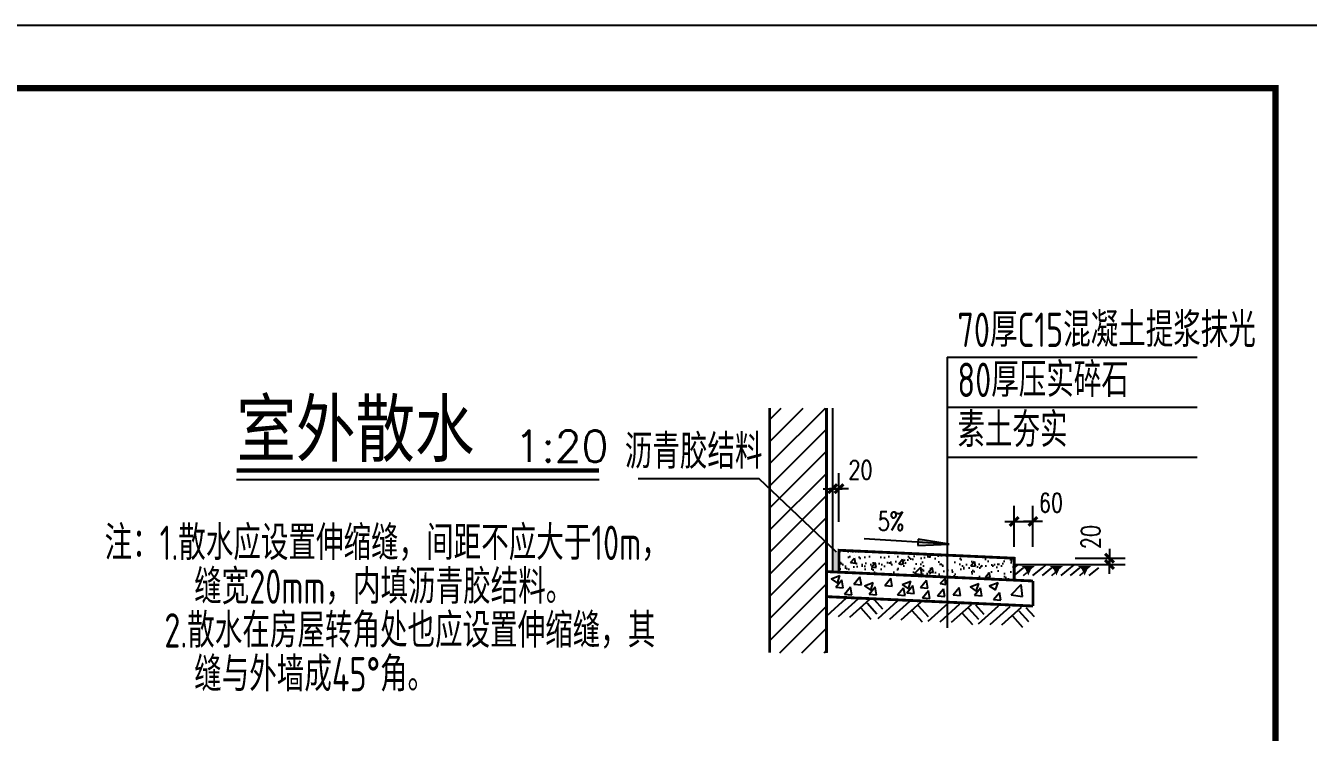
# Model space of a CAD drawing. Extents: x -105837 to 547563, y 466041 to 508041.
# Drawn here: x 467191 to 487688, y 496742 to 508041 of the extents above; entities that cross this region are included whole.
import ezdxf

# ---------------------------------------------------------------- set-up
doc = ezdxf.new("R2010")
doc.units = 0
doc.header["$LTSCALE"] = 1000
doc.header["$MEASUREMENT"] = 0
doc.layers.get('0').update_dxf_attribs({"linetype": 'CONTINUOUS'})
for name, color, linetype in [('DIM_SYMB', 3, 'CONTINUOUS'), ('PUB_HATCH', 8, 'CONTINUOUS'), ('PUB_TITLE', 4, 'CONTINUOUS'), ('TEXT', 7, 'CONTINUOUS'), ('标注', 3, 'CONTINUOUS')]:
    doc.layers.add(name, color=color, linetype=linetype)
doc.styles.add('1', font='ros1.shx', dxfattribs={"width": 0.7, "bigfont": 'hztxt.shx'})
doc.styles.add('DIM_FONT', font='SIMPLEX.shx', dxfattribs={"width": 0.75})
doc.styles.get("Standard").update_dxf_attribs({"font": 'txt.shx', "bigfont": 'hzdx.shx'})

# ---------------------------------------------------------------- blocks, each defined once
blk = doc.blocks.new('_DIMX')
blk.add_line((-150, 0), (150, 0))
at = {"const_width": 50}
blk.add_lwpolyline([(-70, -70), (70, 70)], dxfattribs=at)
blk = doc.blocks.new('$LinePat$自然土壤')
at = {"color": 0}
for p, q in [((0, -90), (71, -19)), ((0, -300), (211, -89)), ((210, -300), (286, -224)), ((420, -300), (630, -90))]:
    blk.add_line(p, q, dxfattribs=at)
for points in [[(0, 0), (630, 0), (168, -45), (462, -45)], [(168, -45), (462, -45), (252, -132), (378, -132)], [(252, -132), (378, -132), (315, -300)]]:
    blk.add_solid(points, dxfattribs=at)

msp = doc.modelspace()

# ---------------------------------------------------------------- hatches: boundary and pattern name
at = {"ltscale": 0.2}
msp.add_hatch(color=7, dxfattribs=at).paths.add_polyline_path([(481445.54834, 499730.84303), (481947.74119, 499748.23085), (481452.04962, 499830.63147)])
msp.add_hatch(color=7).paths.add_polyline_path([(480187.3315, 499640.88963), (480087.3315, 499640.88963), (480087.3315, 499307.37636), (480187.3315, 499302.8309)])
at = {"layer": '标注', "linetype": 'Continuous'}
h = msp.add_hatch(dxfattribs=at)
h.set_pattern_fill('ANSI31', color=8, scale=2000, style=0)
h.set_pattern_definition([(45, (496911.18, 720392.6), (-176.7767, 176.7767), [])])
h.paths.add_polyline_path([(479987.3315, 501925.78436), (479088.58426, 501925.78436), (479088.58426, 498015.64916), (479987.3315, 498015.64916)])
h = msp.add_hatch(dxfattribs=at)
h.set_pattern_fill('AR-SAND', color=8, scale=100, style=0)
h.set_pattern_definition([(37.5, (-631506658, -107281320.13), (-6.29933581, 192.6823769), [0, -152, 0, -170, 0, -162.5]), (7.5, (-631506658, -107281320.13), (176.97767053, 282.21460652), [0, -82, 0, -137, 0, -52.5]), (327.5, (-631506781, -107281320.13), (311.414186175, 0.565905354), [0, -50, 0, -180, 0, -235]), (317.5, (-631506781, -107281320.13), (300.61266046, 87.76755649), [0, -25, 0, -118, 0, -135])])
h.paths.add_polyline_path([(480187.3315, 499653.19229), (480187.3315, 499302.8309), (482987.3315, 499175.55817), (482987.3315, 499525.91956)])

# ---------------------------------------------------------------- linework, layer by layer
at = {"color": 7, "ltscale": 0.2}
for p, q in [((481916.32399, 502741.92639, 0), (481916.32399, 498415.24608, 0)), ((481916.32399, 502741.92639, 0), (485909.28243, 502741.92639, 0)), ((479987.3315, 501925.78436, 0), (479987.3315, 498015.64916, 0)), ((480087.3315, 499307.37636, 0), (480087.3315, 501925.78436, 0)), ((481916.32399, 501941.92639, 0), (485909.28243, 501941.92639, 0)), ((481916.32399, 501141.92639, 0), (485909.28243, 501141.92639, 0)), ((478910.88051, 500796.11823, 0), (476980.89948, 500796.11823, 0)), ((480149.55555, 499622.99578, 0), (478910.88051, 500796.11823, 0)), ((480087.3315, 500109.81109, 0), (480087.3315, 500887.896, 0)), ((480187.3315, 500109.81109, 0), (480187.3315, 500887.896, 0)), ((480086.3315, 500637.896, 0), (480085.3315, 500637.896, 0)), ((480087.3315, 500637.896, 0), (480187.3315, 500637.896, 0)), ((480188.3315, 500637.896, 0), (480189.3315, 500637.896, 0)), ((482987.3315, 499708.83542, 0), (482987.3315, 500363.10635, 0)), ((483287.3315, 499708.83542, 0), (483287.3315, 500363.10635, 0)), ((482986.3315, 500113.10635, 0), (482985.3315, 500113.10635, 0)), ((482987.3315, 500113.10635, 0), (483287.3315, 500113.10635, 0)), ((483288.3315, 500113.10635, 0), (483289.3315, 500113.10635, 0)), ((481947.74119, 499748.23085, 0), (480587.60368, 499836.84467, 0)), ((481452.04962, 499830.63147, 0), (481445.54834, 499730.84303, 0)), ((481445.54834, 499730.84303, 0), (481947.74119, 499748.23085, 0)), ((481947.74119, 499748.23085, 0), (481452.04962, 499830.63147, 0)), ((483961.40576, 499525.91956, 0), (484760.35684, 499525.91956, 0)), ((484510.35684, 499526.91956, 0), (484510.35684, 499527.91956, 0)), ((484510.35684, 499425.91956, 0), (484510.35684, 499525.91956, 0)), ((482987.3315, 499425.91956, 0), (484760.35684, 499425.91956, 0)), ((483961.40576, 499425.91956, 0), (484760.35684, 499425.91956, 0)), ((484510.35684, 499424.91956, 0), (484510.35684, 499423.91956, 0))]:
    msp.add_line(p, q, dxfattribs=at)
at = {"color": 7}
for p, q in [((480440.12443, 499567.47316, 0), (480440.12443, 499567.47316, 0)), ((480493.1048, 499610.20114, 0), (480493.1048, 499610.20114, 0)), ((480758.05601, 499609.32965, 0), (480758.05601, 499609.32965, 0)), ((481730.6252, 499536.01451, 0), (481730.6252, 499536.01451, 0)), ((480418.93921, 499351.37315, 0), (480418.93921, 499351.37315, 0)), ((480476.15633, 499444.40707, 0), (480476.15633, 499444.40707, 0)), ((481078.56055, 499446.59306, 0), (481078.56055, 499446.59306, 0)), ((482024.94782, 499319.20112, 0), (482024.94782, 499319.20112, 0)), ((482505.93738, 499382.5246, 0), (482505.93738, 499382.5246, 0)), ((482987.3315, 499425.91956, 0), (484337.49486, 499425.91956, 0)), ((480810.48029, 499274.50596, 0), (480826.29195, 499272.05372, 0)), ((480826.11603, 499272.09296, 0), (480825.91694, 499273.80429, 0)), ((481396.06507, 499279.1918, 0), (481509.01469, 499261.67398, 0)), ((481707.01624, 499277.34464, 0), (481707.01624, 499277.34464, 0)), ((482527.79174, 499223.94672, 0), (482589.01726, 499296.91246, 0)), ((482603.68545, 499217.1667, 0), (482589.00156, 499296.77377, 0))]:
    msp.add_line(p, q, dxfattribs=at)
at = {"color": 8}
for p, q in [((480063.60091, 499194.84562, 0), (480163.08542, 499127.74247, 0)), ((480063.60099, 499194.84548, 0), (480203.63805, 499248.60068, 0)), ((480135.74959, 499062.86867, 0), (480232.16774, 499177.77534, 0)), ((480162.73885, 499127.7678, 0), (480203.2915, 499248.62611, 0)), ((480254.94792, 499052.436, 0), (480231.8228, 499177.80137, 0)), ((480425.90729, 499112.3235, 0), (480545.45065, 499101.86481, 0)), ((480425.90745, 499112.32348, 0), (480522.32559, 499227.23015, 0)), ((480545.10589, 499101.89194, 0), (480521.98076, 499227.25731, 0)), ((480595.91035, 499082.86999, 0), (480735.94742, 499136.62518, 0)), ((480695.04822, 499015.7923, 0), (480735.60087, 499136.65061, 0)), ((480918.98245, 499091.88414, 0), (481015.40059, 499206.79081, 0)), ((480979.40458, 499240.16119, 0), (480979.40458, 499240.16119, 0)), ((481038.18056, 499081.44922, 0), (481015.05543, 499206.81459, 0)), ((481198.26018, 499106.19807, 0), (481338.29725, 499159.95327, 0)), ((481297.39805, 499039.12039, 0), (481337.9507, 499159.9787, 0)), ((481488.64708, 499059.22448, 0), (481585.06522, 499174.13115, 0)), ((481513.22702, 499217.60632, 0), (481513.22702, 499217.60632, 0)), ((481607.84519, 499048.78956, 0), (481584.72006, 499174.15493, 0)), ((481804.59623, 499120.32795, 0), (481882.48472, 499201.5045, 0)), ((481804.59624, 499120.32796, 0), (481893.533, 499106.5347, 0)), ((481893.35693, 499106.57328, 0), (481882.30874, 499201.54309, 0)), ((482047.04945, 499195.05145, 0), (482047.04945, 499195.05145, 0)), ((482281.55692, 499068.87305, 0), (482421.59398, 499122.62824, 0)), ((482380.69478, 499001.79537, 0), (482421.24743, 499122.65367, 0)), ((482527.74564, 499223.94383, 0), (482603.65568, 499217.30256, 0)), ((482580.87189, 499172.49658, 0), (482580.87189, 499172.49658, 0)), ((482589.06176, 499086.07682, 0), (482729.09883, 499139.83201, 0)), ((482596.767, 499193.58378, 0), (482596.767, 499193.58378, 0)), ((482688.19948, 499018.99689, 0), (482728.75212, 499139.85519, 0)), ((482709.63166, 499179.25618, 0), (482709.63166, 499179.25618, 0)), ((480135.74943, 499062.86869, 0), (480255.29279, 499052.41, 0)), ((480274.60787, 498951.91437, 0), (480394.15123, 498941.45568, 0)), ((480274.60804, 498951.91434, 0), (480371.02618, 499066.82101, 0)), ((480393.80614, 498941.47942, 0), (480370.68102, 499066.84479, 0)), ((480595.91027, 499082.87012, 0), (480695.39478, 499015.76698, 0)), ((480668.05879, 498950.8932, 0), (480787.60215, 498940.43451, 0)), ((480668.05896, 498950.89317, 0), (480764.4771, 499065.79984, 0)), ((480787.25728, 498940.4605, 0), (480764.13216, 499065.82587, 0)), ((480918.98228, 499091.88416, 0), (481038.52565, 499081.42547, 0)), ((481124.43513, 498937.91743, 0), (481243.97849, 498927.45874, 0)), ((481124.43529, 498937.91741, 0), (481220.85343, 499052.82407, 0)), ((481198.2601, 499106.19821, 0), (481297.74461, 499039.09506, 0)), ((481243.6334, 498927.48248, 0), (481220.50827, 499052.84785, 0)), ((481270.40862, 498974.22128, 0), (481389.95199, 498963.76259, 0)), ((481270.40879, 498974.22126, 0), (481366.82693, 499089.12793, 0)), ((481389.60711, 498963.78859, 0), (481366.48199, 499089.15396, 0)), ((481488.64691, 499059.2245, 0), (481608.19028, 499048.76581, 0)), ((481519.90014, 498892.45735, 0), (481616.31828, 499007.36402, 0)), ((481639.09824, 498882.02243, 0), (481615.97312, 499007.3878, 0)), ((481759.47091, 498923.92049, 0), (481879.01427, 498913.4618, 0)), ((481759.47108, 498923.92047, 0), (481855.88922, 499038.82714, 0)), ((481878.66918, 498913.48555, 0), (481855.54406, 499038.85092, 0)), ((482011.77342, 498940.1958, 0), (482131.31679, 498929.73711, 0)), ((482011.77359, 498940.19578, 0), (482108.19173, 499055.10245, 0)), ((482130.9718, 498929.76198, 0), (482107.84668, 499055.12735, 0)), ((482281.55684, 499068.87319, 0), (482381.04135, 499001.77004, 0)), ((482353.70536, 498936.89626, 0), (482473.24872, 498926.43757, 0)), ((482353.70552, 498936.89624, 0), (482450.12367, 499051.8029, 0)), ((482472.90385, 498926.46357, 0), (482449.77873, 499051.82894, 0)), ((482589.06168, 499086.07695, 0), (482688.54619, 499018.9738, 0)), ((482655.99223, 498863.26693, 0), (482752.41037, 498978.1736, 0)), ((482775.19033, 498852.83201, 0), (482752.06521, 498978.19738, 0)), ((482941.5994, 498942.68066, 0), (483097.37639, 499105.03376, 0)), ((482941.59944, 498942.68067, 0), (483119.47294, 498915.09417, 0)), ((483119.1205, 498915.16998, 0), (483097.02413, 499105.1096, 0)), ((480658.26479, 498899.4401, 0), (480658.26479, 498899.4401, 0)), ((481519.89997, 498892.45737, 0), (481639.44333, 498881.99868, 0)), ((482655.99206, 498863.26696, 0), (482775.53542, 498852.80827, 0)), ((482904.38437, 498802.23096, 0), (482904.38437, 498802.23096, 0))]:
    msp.add_line(p, q, dxfattribs=at)
at = {"color": 7, "const_width": 45, "elevation": 0}
for points in [[(479079.7949, 498015.64916), (479079.7949, 501925.78436)], [(479987.3315, 498015.64916), (479987.3315, 501925.78436)]]:
    msp.add_lwpolyline(points, dxfattribs=at)
at = {"color": 7, "ltscale": 0.2, "const_width": 45, "elevation": 0}
for points in [[(482987.3315, 499175.55817), (482987.3315, 499525.91956), (480187.3315, 499653.19229), (480187.3315, 499302.8309)], [(479987.3315, 499311.92181), (483287.3315, 499161.92181)], [(483287.3315, 499161.92181), (483287.3315, 498761.5088)], [(479987.3315, 498911.5088), (483287.3315, 498761.5088)]]:
    msp.add_lwpolyline(points, dxfattribs=at)
at = {"layer": 'DIM_SYMB', "const_width": 70}
msp.add_lwpolyline([(470561.04652, 500926.25923), (476353.56621, 500926.25923)], dxfattribs=at)
at = {"layer": 'DIM_SYMB'}
msp.add_lwpolyline([(470561.04652, 500786.25923), (476353.56621, 500786.25923)], dxfattribs=at)
at = {"layer": 'PUB_TITLE'}
msp.add_lwpolyline([(428763.01576, 466040.74173), (488163.01576, 466040.74173), (488163.01576, 508040.74173), (428763.01576, 508040.74173)], close=True, dxfattribs=at)
at = {"layer": 'PUB_TITLE', "const_width": 100}
msp.add_lwpolyline([(429763.01576, 467040.74173), (487163.01576, 467040.74173), (487163.01576, 507040.74173), (429763.01576, 507040.74173)], close=True, dxfattribs=at)
at = {"layer": '标注', "color": 8, "linetype": 'Continuous'}
for p, q in [((480374.24874, 499455.1594, 0), (480435.47426, 499528.12513, 0)), ((480450.14661, 499448.38537, 0), (480435.46272, 499527.99244, 0)), ((480374.20556, 499455.15628, 0), (480450.1156, 499448.51501, 0)), ((480705.90478, 499383.33425, 0), (480781.81482, 499376.69298, 0)), ((480705.94505, 499383.33758, 0), (480767.17057, 499456.30331, 0)), ((480781.84707, 499376.56954, 0), (480767.16318, 499456.17661, 0)), ((481141.57497, 499436.36342, 0), (481217.48501, 499429.72215, 0)), ((481141.61815, 499436.36653, 0), (481202.84367, 499509.33226, 0)), ((481217.51602, 499429.5925, 0), (481202.83213, 499509.19957, 0)), ((481243.52573, 499425.6142, 0), (481243.52573, 499425.6142, 0)), ((481396.04918, 499279.24216, 0), (481494.96757, 499382.33638, 0)), ((481509.00356, 499261.7103, 0), (481494.97237, 499382.32189, 0)), ((481616.86839, 499303.64215, 0), (481678.09391, 499376.60788, 0)), ((481692.76626, 499296.86812, 0), (481678.08237, 499376.47519, 0)), ((482294.4125, 499403.24631, 0), (482370.32254, 499396.60504, 0)), ((482294.45568, 499403.24942, 0), (482355.6812, 499476.21516, 0)), ((482370.35355, 499396.47539, 0), (482355.66966, 499476.08246, 0)), ((482396.36326, 499392.4971, 0), (482396.36326, 499392.4971, 0)), ((482459.42188, 499420.02228, 0), (482459.42188, 499420.02228, 0)), ((481616.82521, 499303.63904, 0), (481692.73525, 499296.99777, 0)), ((481718.77597, 499292.88982, 0), (481718.77597, 499292.88982, 0)), ((479992.62878, 498605.45762, 0), (480310.1015, 498891.31135, 0)), ((480181.32816, 498595.56831, 0), (480498.80088, 498881.42203, 0)), ((480363.52117, 498586.01998, 0), (480680.99389, 498871.8737, 0)), ((480534.37201, 498733.82337, 0), (480697.83731, 498552.27676, 0)), ((480636.39798, 498813.24536, 0), (480793.67606, 498638.57035, 0)), ((480750.08766, 498865.9653, 0), (480882.67837, 498718.7084, 0)), ((480811.8025, 498562.52655, 0), (481129.27522, 498848.38027, 0)), ((481000.50189, 498552.63723, 0), (481317.97461, 498838.49095, 0)), ((481182.69489, 498543.0889, 0), (481500.16762, 498828.94262, 0)), ((481455.5717, 498770.31428, 0), (481612.84978, 498595.63928, 0)), ((481614.28813, 498520.47006, 0), (481931.76085, 498806.32378, 0)), ((481802.98751, 498510.58074, 0), (482120.46023, 498796.43446, 0)), ((481985.18052, 498501.03241, 0), (482302.65324, 498786.88613, 0)), ((482258.05732, 498728.25779, 0), (482415.3354, 498553.58279, 0)), ((482371.747, 498780.97774, 0), (482504.33772, 498633.72084, 0)), ((482416.77375, 498478.41357, 0), (482734.24647, 498764.26729, 0)), ((482605.47313, 498468.52425, 0), (482922.94585, 498754.37798, 0)), ((482787.66614, 498458.97592, 0), (483105.13886, 498744.82964, 0)), ((483174.23263, 498738.92125, 0), (483306.82334, 498591.66435, 0)), ((481353.54573, 498690.89229, 0), (481517.01103, 498509.34568, 0)), ((482156.03135, 498648.8358, 0), (482319.49665, 498467.28919, 0)), ((482958.51698, 498606.77931, 0), (483121.98228, 498425.2327, 0)), ((483060.54294, 498686.20131, 0), (483217.82102, 498511.5263, 0))]:
    msp.add_line(p, q, dxfattribs=at)

# ---------------------------------------------------------------- block references
at = {"color": 7, "ltscale": 0.2}
for p in [(480087.3315, 500637.896, 0), (482987.3315, 500113.10635, 0)]:
    msp.add_blockref('_DIMX', p, dxfattribs=at)
for p, rotation in [((480187.3315, 500637.896, 0), 180), ((483287.3315, 500113.10635, 0), 180), ((484510.35684, 499525.91956, 0), 270), ((484510.35684, 499425.91956, 0), 90)]:
    msp.add_blockref('_DIMX', p, dxfattribs=dict(at, rotation=rotation))
at = {"layer": 'PUB_HATCH', "color": 7, "xscale": 0.7143721580505371, "yscale": 0.5833333134651184, "zscale": 0.5833333333333334}
for p in [(482987.3315, 499425.91956, 0), (483437.38595, 499425.91956, 0), (483887.4404, 499425.91956, 0)]:
    msp.add_blockref('$LinePat$自然土壤', p, dxfattribs=at)

# ---------------------------------------------------------------- texts
at = {"color": 7, "ltscale": 0.2, "char_height": 300, "attachment_point": 5, "style": 'DIM_FONT'}
for s, insert in [('\\A1;20', (480530.83313, 500937.896, 0)), ('\\A1;60', (483575.51328, 500413.10635, 0)), ('5%', (481019.89003, 500116.85393, 0))]:
    msp.add_mtext(s, dxfattribs=dict(at, insert=insert))
at = {"color": 7, "ltscale": 0.2, "insert": (484210.35684, 499864.65906, 0), "char_height": 300, "attachment_point": 5, "rotation": 90, "style": 'DIM_FONT'}
msp.add_mtext('\\A1;20', dxfattribs=at)
at = {"layer": 'DIM_SYMB', "color": 7}
for s, height, p in [('室外散水', 1000, (470561.04652, 501066.25923)), ('1:20', 500, (475003.56621, 501066.25923))]:
    msp.add_text(s, height=height, dxfattribs=at).set_placement(p)
at = {"layer": 'TEXT', "style": '1', "width": 0.8}
for s, p in [('70厚C15混凝土提浆抹光', (482080.7095, 502902.52106)), ('80厚压实碎石', (482080.7095, 502102.52106)), ('素土夯实', (482080.7095, 501302.52106)), ('沥青胶结料 ', (476765.03779, 500956.7129)), ('注：1.散水应设置伸缩缝，间距不应大于10m， ', (468452.34091, 499496.78991)), ('      缝宽20mm，内填沥青胶结料。', (468452.34091, 498796.78991)), ('    2.散水在房屋转角处也应设置伸缩缝，其 ', (468452.34091, 498096.78991)), ('      缝与外墙成45°角。', (468452.34091, 497396.78991))]:
    msp.add_text(s, height=550, dxfattribs=at).set_placement(p)

doc.saveas('drawing.dxf')
